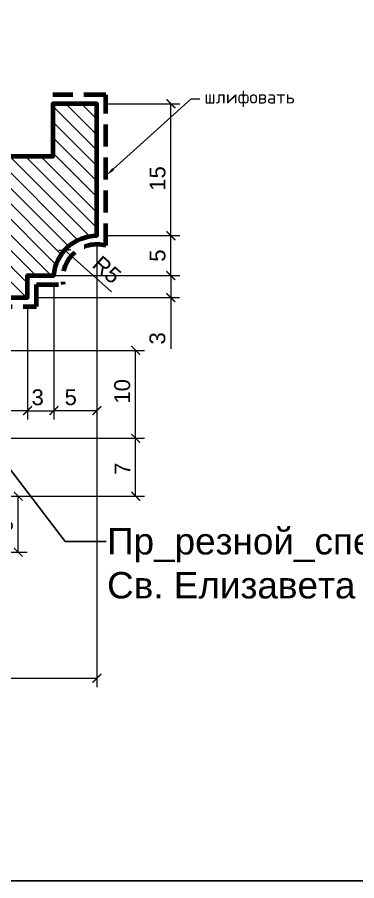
# Model space of a CAD drawing. Header units: millimetres. Extents: x -227 to 343, y -8921 to -8541.
# Drawn here: x 106.7 to 145.3, y -8921.5 to -8823.3 of the extents above; entities that cross this region are included whole.
import ezdxf
from ezdxf import colors
from ezdxf.entities.mleader import LeaderData, LeaderLine
from ezdxf.math import Vec2, Vec3

# ---------------------------------------------------------------- set-up
doc = ezdxf.new("R2010")
doc.units = ezdxf.units.MM
doc.linetypes.add('HIDDEN', pattern=[0.375, 0.25, -0.125])
doc.layers.add('Outside panel', color=7, linetype='Continuous', lineweight=18, true_color=0x7f5e57)
for name, color, linetype, lineweight in [('линия 15', 7, 'Continuous', 15), ('линия 50', 1, 'Continuous', 100), ('служебный слой РАЗМЕРЫ', 7, 'Continuous', 9)]:
    doc.layers.add(name, color=color, linetype=linetype, lineweight=lineweight)
doc.layers.add('размеры в модели', color=7, linetype='Continuous')
doc.styles.get("Standard").update_dxf_attribs({"font": 'arial.ttf'})
doc.styles.add('ЕСКД профили текст', font='isocpeur.ttf')
doc.dimstyles.new('M_1', dxfattribs={"dimtxt": 1.8, "dimasz": 1, "dimexe": 1, "dimexo": 1, "dimgap": 0.6, "dimtad": 1, "dimdec": 0, "dimdsep": 46, "dimtxsty": 'Standard', "dimblk": 'ARCHTICK', "dimcen": -5, "dimclrd": 7, "dimclre": 7, "dimclrt": 7, "dimadec": 0, "dimazin": 0, "dimtfac": 1, "dimtdec": 0, "dimtmove": 0, "dimatfit": 3, "dimfxl": 1, "dimtolj": 1, "dimtzin": 0, "dimlwd": 5, "dimlwe": 5, "dimarcsym": 0})

# ---------------------------------------------------------------- blocks, each defined once
blk = doc.blocks.new('_ArchTick')
at = {"color": 0, "linetype": 'ByBlock', "const_width": 0.15}
blk.add_lwpolyline([(-0.5, -0.5), (0.5, 0.5)], dxfattribs=at)
blk = doc.blocks.new('*D9')
at = {"layer": 'Defpoints', "color": 0, "ltscale": 1000, "transparency": 16777216}
for p in [(46.172, -8877.749), (106.794, -8877.749), (39.808, -8884.119)]:
    blk.add_point(p, dxfattribs=at)
at = {"layer": 'линия 15', "color": 7, "lineweight": 5, "ltscale": 1000, "transparency": 16777216}
for p, q in [((47.172, -8877.749), (107.794, -8877.749)), ((106.794, -8884.119), (106.794, -8877.749)), ((40.808, -8884.119), (107.794, -8884.119))]:
    blk.add_line(p, q, dxfattribs=at)
for p, rotation in [((106.794, -8877.749), 90), ((106.794, -8884.119), 270)]:
    blk.add_blockref('_ArchTick', p, dxfattribs=dict(at, rotation=rotation))
at = {"layer": 'линия 15', "color": 7, "ltscale": 1000, "transparency": 16777216, "insert": (105.275, -8881.15), "char_height": 1.8, "attachment_point": 5, "rotation": 90}
blk.add_mtext('\\A1;6', dxfattribs=at)
blk = doc.blocks.new('*D8')
at = {"layer": 'Defpoints', "color": 0, "ltscale": 1000, "transparency": 16777216}
for p in [(85.85, -8871.162), (120.135, -8871.162), (46.172, -8877.749)]:
    blk.add_point(p, dxfattribs=at)
at = {"layer": 'линия 15', "color": 7, "lineweight": 5, "ltscale": 1000, "transparency": 16777216}
for p, q in [((86.85, -8871.162), (121.135, -8871.162)), ((120.135, -8877.749), (120.135, -8871.162)), ((47.172, -8877.749), (121.135, -8877.749))]:
    blk.add_line(p, q, dxfattribs=at)
for p, rotation in [((120.135, -8871.162), 90), ((120.135, -8877.749), 270)]:
    blk.add_blockref('_ArchTick', p, dxfattribs=dict(at, rotation=rotation))
at = {"layer": 'линия 15', "color": 7, "ltscale": 1000, "transparency": 16777216, "insert": (118.635, -8874.624), "char_height": 1.8, "attachment_point": 5, "rotation": 90}
blk.add_mtext('\\A1;7', dxfattribs=at)
blk = doc.blocks.new('*D7')
at = {"layer": 'Defpoints', "color": 0, "ltscale": 1000, "transparency": 16777216}
for p in [(85.85, -8861.162), (120.135, -8861.162), (85.85, -8871.162)]:
    blk.add_point(p, dxfattribs=at)
at = {"layer": 'линия 15', "color": 7, "lineweight": 5, "ltscale": 1000, "transparency": 16777216}
for p, q in [((86.85, -8861.162), (121.135, -8861.162)), ((120.135, -8871.162), (120.135, -8861.162)), ((86.85, -8871.162), (121.135, -8871.162))]:
    blk.add_line(p, q, dxfattribs=at)
for p, rotation in [((120.135, -8861.162), 90), ((120.135, -8871.162), 270)]:
    blk.add_blockref('_ArchTick', p, dxfattribs=dict(at, rotation=rotation))
at = {"layer": 'линия 15', "color": 7, "ltscale": 1000, "transparency": 16777216, "insert": (118.616, -8865.826), "char_height": 1.8, "attachment_point": 5, "rotation": 90}
blk.add_mtext('\\A1;10', dxfattribs=at)
blk = doc.blocks.new('*D5')
at = {"layer": 'Defpoints', "color": 0, "ltscale": 1000, "transparency": 16777216}
for p in [(115.735, -8848.119), (-4.265, -8875.119), (115.735, -8898.439)]:
    blk.add_point(p, dxfattribs=at)
at = {"layer": 'линия 15', "color": 7, "lineweight": 5, "ltscale": 1000, "transparency": 16777216}
for p, q in [((115.735, -8849.119), (115.735, -8899.439)), ((-4.265, -8876.119), (-4.265, -8899.439)), ((-4.265, -8898.439), (115.735, -8898.439))]:
    blk.add_line(p, q, dxfattribs=at)
at = {"layer": 'линия 15', "color": 7, "lineweight": 5, "ltscale": 1000, "transparency": 16777216, "rotation": 180}
blk.add_blockref('_ArchTick', (-4.265, -8898.439), dxfattribs=at)
at = {"layer": 'линия 15', "color": 7, "lineweight": 5, "ltscale": 1000, "transparency": 16777216}
blk.add_blockref('_ArchTick', (115.735, -8898.439), dxfattribs=at)
at = {"layer": 'линия 15', "color": 7, "ltscale": 1000, "transparency": 16777216, "insert": (57.808, -8896.92), "char_height": 1.8, "attachment_point": 5}
blk.add_mtext('\\A1;120', dxfattribs=at)
blk = doc.blocks.new('*D49')
at = {"layer": 'Defpoints', "color": 0, "ltscale": 1000, "transparency": 16777216}
for p in [(112.073, -8849.765), (115.735, -8853.016)]:
    blk.add_point(p, dxfattribs=at)
at = {"layer": 'размеры в модели', "color": 7, "lineweight": 5, "ltscale": 1000, "transparency": 16777216}
blk.add_line((117.401, -8854.496), (112.073, -8849.765), dxfattribs=at)
at = {"layer": 'размеры в модели', "color": 7, "lineweight": 5, "ltscale": 1000, "transparency": 16777216, "rotation": 138.4002531103914}
blk.add_blockref('_ArchTick', (112.073, -8849.765), dxfattribs=at)
at = {"layer": 'размеры в модели', "color": 7, "ltscale": 1000, "transparency": 16777216, "insert": (116.868, -8851.996), "char_height": 1.8, "attachment_point": 5, "rotation": 318.40025}
blk.add_mtext('\\A1;R5', dxfattribs=at)
blk = doc.blocks.new('*D39')
at = {"layer": 'Defpoints', "color": 0, "ltscale": 1000, "transparency": 16777216}
for p in [(107.85, -8852.662), (124.133, -8852.662), (107.85, -8855.162)]:
    blk.add_point(p, dxfattribs=at)
at = {"layer": 'размеры в модели', "color": 7, "lineweight": 5, "ltscale": 1000, "transparency": 16777216}
for p, q in [((108.85, -8852.662), (125.133, -8852.662)), ((124.133, -8852.662), (124.133, -8855.162)), ((108.85, -8855.162), (125.133, -8855.162)), ((124.133, -8855.162), (124.133, -8860.989))]:
    blk.add_line(p, q, dxfattribs=at)
for p, rotation in [((124.133, -8852.662), 90), ((124.133, -8855.162), 270)]:
    blk.add_blockref('_ArchTick', p, dxfattribs=dict(at, rotation=rotation))
at = {"layer": 'размеры в модели', "color": 7, "ltscale": 1000, "transparency": 16777216, "insert": (122.614, -8859.8), "char_height": 1.8, "attachment_point": 5, "rotation": 90}
blk.add_mtext('\\A1;3', dxfattribs=at)
blk = doc.blocks.new('*D38')
at = {"layer": 'Defpoints', "color": 0, "ltscale": 1000, "transparency": 16777216}
for p in [(115.735, -8848.119), (124.142, -8848.119), (110.85, -8852.662)]:
    blk.add_point(p, dxfattribs=at)
at = {"layer": 'размеры в модели', "color": 7, "lineweight": 5, "ltscale": 1000, "transparency": 16777216}
for p, q in [((116.735, -8848.119), (125.142, -8848.119)), ((124.142, -8852.662), (124.142, -8848.119)), ((111.85, -8852.662), (125.142, -8852.662))]:
    blk.add_line(p, q, dxfattribs=at)
for p, rotation in [((124.142, -8848.119), 90), ((124.142, -8852.662), 270)]:
    blk.add_blockref('_ArchTick', p, dxfattribs=dict(at, rotation=rotation))
at = {"layer": 'размеры в модели', "color": 7, "ltscale": 1000, "transparency": 16777216, "insert": (122.627, -8850.39), "char_height": 1.8, "attachment_point": 5, "rotation": 90}
blk.add_mtext('\\A1;5', dxfattribs=at)
blk = doc.blocks.new('*D37')
at = {"layer": 'Defpoints', "color": 0, "ltscale": 1000, "transparency": 16777216}
for p in [(115.735, -8833.119), (124.142, -8833.119), (115.735, -8848.119)]:
    blk.add_point(p, dxfattribs=at)
at = {"layer": 'размеры в модели', "color": 7, "lineweight": 5, "ltscale": 1000, "transparency": 16777216}
for p, q in [((116.735, -8833.119), (125.142, -8833.119)), ((124.142, -8848.119), (124.142, -8833.119)), ((116.735, -8848.119), (125.142, -8848.119))]:
    blk.add_line(p, q, dxfattribs=at)
for p, rotation in [((124.142, -8833.119), 90), ((124.142, -8848.119), 270)]:
    blk.add_blockref('_ArchTick', p, dxfattribs=dict(at, rotation=rotation))
at = {"layer": 'размеры в модели', "color": 7, "ltscale": 1000, "transparency": 16777216, "insert": (122.623, -8841.62), "char_height": 1.8, "attachment_point": 5, "rotation": 90}
blk.add_mtext('\\A1;15', dxfattribs=at)
blk = doc.blocks.new('*D36')
at = {"layer": 'Defpoints', "color": 0, "ltscale": 1000, "transparency": 16777216}
for p in [(115.735, -8848.119), (110.85, -8852.662), (115.735, -8868.014)]:
    blk.add_point(p, dxfattribs=at)
at = {"layer": 'размеры в модели', "color": 7, "lineweight": 5, "ltscale": 1000, "transparency": 16777216}
for p, q in [((115.735, -8849.119), (115.735, -8869.014)), ((110.85, -8853.662), (110.85, -8869.014)), ((110.85, -8868.014), (115.735, -8868.014))]:
    blk.add_line(p, q, dxfattribs=at)
at = {"layer": 'размеры в модели', "color": 7, "lineweight": 5, "ltscale": 1000, "transparency": 16777216, "rotation": 180}
blk.add_blockref('_ArchTick', (110.85, -8868.014), dxfattribs=at)
at = {"layer": 'размеры в модели', "color": 7, "lineweight": 5, "ltscale": 1000, "transparency": 16777216}
blk.add_blockref('_ArchTick', (115.735, -8868.014), dxfattribs=at)
at = {"layer": 'размеры в модели', "color": 7, "ltscale": 1000, "transparency": 16777216, "insert": (112.755, -8866.499), "char_height": 1.8, "attachment_point": 5}
blk.add_mtext('\\A1;5', dxfattribs=at)
blk = doc.blocks.new('*D35')
at = {"layer": 'Defpoints', "color": 0, "ltscale": 1000, "transparency": 16777216}
for p in [(110.85, -8852.662), (107.85, -8855.162), (110.85, -8868.027)]:
    blk.add_point(p, dxfattribs=at)
at = {"layer": 'размеры в модели', "color": 7, "lineweight": 5, "ltscale": 1000, "transparency": 16777216}
for p, q in [((110.85, -8853.662), (110.85, -8869.027)), ((107.85, -8856.162), (107.85, -8869.027)), ((107.85, -8868.027), (110.85, -8868.027))]:
    blk.add_line(p, q, dxfattribs=at)
at = {"layer": 'размеры в модели', "color": 7, "lineweight": 5, "ltscale": 1000, "transparency": 16777216, "rotation": 180}
blk.add_blockref('_ArchTick', (107.85, -8868.027), dxfattribs=at)
at = {"layer": 'размеры в модели', "color": 7, "lineweight": 5, "ltscale": 1000, "transparency": 16777216}
blk.add_blockref('_ArchTick', (110.85, -8868.027), dxfattribs=at)
at = {"layer": 'размеры в модели', "color": 7, "ltscale": 1000, "transparency": 16777216, "insert": (109.006, -8866.508), "char_height": 1.8, "attachment_point": 5}
blk.add_mtext('\\A1;3', dxfattribs=at)
blk = doc.blocks.new('*D34')
at = {"layer": 'Defpoints', "color": 0, "ltscale": 1000, "transparency": 16777216}
for p in [(107.85, -8855.162), (98.85, -8860.162), (107.85, -8868.005)]:
    blk.add_point(p, dxfattribs=at)
at = {"layer": 'размеры в модели', "color": 7, "lineweight": 5, "ltscale": 1000, "transparency": 16777216}
for p, q in [((107.85, -8856.162), (107.85, -8869.005)), ((98.85, -8861.162), (98.85, -8869.005)), ((98.85, -8868.005), (107.85, -8868.005))]:
    blk.add_line(p, q, dxfattribs=at)
at = {"layer": 'размеры в модели', "color": 7, "lineweight": 5, "ltscale": 1000, "transparency": 16777216, "rotation": 180}
blk.add_blockref('_ArchTick', (98.85, -8868.005), dxfattribs=at)
at = {"layer": 'размеры в модели', "color": 7, "lineweight": 5, "ltscale": 1000, "transparency": 16777216}
blk.add_blockref('_ArchTick', (107.85, -8868.005), dxfattribs=at)
at = {"layer": 'размеры в модели', "color": 7, "ltscale": 1000, "transparency": 16777216, "insert": (103.689, -8866.486), "char_height": 1.8, "attachment_point": 5}
blk.add_mtext('\\A1;9', dxfattribs=at)

msp = doc.modelspace()

# ---------------------------------------------------------------- hatches: boundary and pattern name
at = {"layer": 'Outside panel', "ltscale": 1000}
h = msp.add_hatch(dxfattribs=at)
h.set_pattern_fill('ANSI31', color=256, scale=10, angle=90)
h.set_pattern_definition([(135, (-304103.0977, 89152.7305), (-0.8838834765, -0.8838834765), [])])
edge = h.paths.add_edge_path()
edge.add_line((45.85, -8861.162), (45.85, -8854.162))
edge.add_line((45.85, -8854.162), (80.85, -8854.162))
edge.add_line((80.85, -8854.162), (80.85, -8861.162))
edge.add_line((80.85, -8861.162), (85.85, -8861.162))
edge.add_line((85.85, -8861.162), (85.85, -8858.162))
edge.add_line((85.85, -8858.162), (98.85, -8858.162))
edge.add_line((98.85, -8858.162), (98.85, -8855.162))
edge.add_line((98.85, -8855.162), (107.85, -8855.162))
edge.add_line((107.85, -8855.162), (107.85, -8852.662))
edge.add_line((107.85, -8852.662), (110.85, -8852.662))
edge.add_arc((115.735, -8853.016), 4.898, 90, 175.84683, ccw=False)
edge.add_line((115.735, -8848.119), (115.735, -8833.119))
edge.add_line((115.735, -8833.119), (110.735, -8833.119))
edge.add_line((110.735, -8833.119), (110.735, -8839.119))
edge.add_line((110.735, -8839.119), (85.735, -8839.119))
edge.add_line((85.735, -8839.119), (85.735, -8844.119))
edge.add_line((85.735, -8844.119), (15.735, -8844.119))
edge.add_line((15.735, -8844.119), (15.735, -8839.119))
edge.add_line((15.735, -8839.119), (0.735, -8839.119))
edge.add_line((0.735, -8839.119), (0.735, -8844.119))
edge.add_line((0.735, -8844.119), (-4.265, -8844.119))
edge.add_line((-4.265, -8844.119), (-4.265, -8875.119))
edge.add_arc((-4.265, -8879.119), 4, 0.5697, 90, ccw=False)
edge.add_line((-0.265, -8879.079), (16.735, -8879.079))
edge.add_line((16.735, -8879.079), (16.735, -8876.079))
edge.add_line((16.735, -8876.079), (19.72, -8876.079))
edge.add_arc((24.72, -8876.088), 5, 89.99997, 179.89738, ccw=False)
edge.add_arc((24.72, -8866.088), 5, 270, 360)
edge.add_line((29.72, -8866.088), (32.72, -8866.088))
edge.add_arc((36.68, -8865.522), 4, 188.13765, 417.13459)
edge.add_line((38.85, -8862.162), (38.85, -8861.162))
edge.add_line((38.85, -8861.162), (45.85, -8861.162))

# ---------------------------------------------------------------- linework, layer by layer
at = {"color": 6, "ltscale": 1000}
msp.add_lwpolyline([(-227.189, -8921.466), (342.811, -8921.466), (342.811, -8541.466), (-227.189, -8541.466)], close=True, dxfattribs=at)
at = {"layer": 'линия 50', "color": 1, "linetype": 'HIDDEN', "ltscale": 10, "true_color": 0xff0909}
msp.add_lwpolyline([(99.85, -8859.162), (99.85, -8856.162), (108.85, -8856.162), (108.85, -8853.662), (111.891, -8853.662, -0.545185), (116.735, -8849.249), (116.735, -8832.119), (110.735, -8832.119)], format="xyb", dxfattribs=at)
at = {"layer": 'линия 50', "color": 7}
msp.add_lwpolyline([(32.72, -8866.088, 1.554629), (38.85, -8862.162), (38.85, -8861.162), (45.85, -8861.162), (45.85, -8854.162), (80.85, -8854.162), (80.85, -8861.162), (85.85, -8861.162), (85.85, -8858.162), (98.85, -8858.162), (98.85, -8855.162), (107.85, -8855.162), (107.85, -8852.662), (110.85, -8852.662, -0.393139), (115.735, -8848.119), (115.735, -8833.119), (110.735, -8833.119), (110.735, -8839.119), (85.735, -8839.119), (85.735, -8844.119), (15.735, -8844.119)], format="xyb", dxfattribs=at)

# ---------------------------------------------------------------- dimensions: what is measured, and where the dimension line sits
at = {"layer": 'линия 15', "color": 7, "ltscale": 1000}
dim = msp.add_linear_dim(base=(115.735, -8898.439), p1=(-4.265, -8875.119), p2=(115.735, -8848.119), dimstyle='M_1', dxfattribs=at)
dim.commit()
dim.dimension.update_dxf_attribs({"geometry": '*D5', "text_midpoint": (57.808, -8898.439), "dimtype": 128})
for base, p1, p2, picture, middle in [((120.135, -8861.162), (85.85, -8871.162), (85.85, -8861.162), '*D7', (120.135, -8865.826)), ((120.135, -8871.162), (46.172, -8877.749), (85.85, -8871.162), '*D8', (120.135, -8874.624)), ((106.794, -8877.749), (39.808, -8884.119), (46.172, -8877.749), '*D9', (106.794, -8881.15))]:
    dim = msp.add_linear_dim(base=base, p1=p1, p2=p2, angle=90, dimstyle='M_1', dxfattribs=at)
    dim.commit()
    dim.dimension.update_dxf_attribs({"geometry": picture, "text_midpoint": middle, "dimtype": 128})
at = {"layer": 'размеры в модели', "color": 5, "ltscale": 1000}
for base, p1, p2, picture, middle in [((124.142, -8833.119), (115.735, -8848.119), (115.735, -8833.119), '*D37', (124.142, -8841.62)), ((124.142, -8848.119), (110.85, -8852.662), (115.735, -8848.119), '*D38', (124.142, -8850.39)), ((124.133324267, -8852.661765165), (107.850344152, -8855.161765165), (107.850344152, -8852.661765165), '*D39', (124.133324267, -8859.799650371))]:
    dim = msp.add_linear_dim(base=base, p1=p1, p2=p2, angle=90, dimstyle='M_1', dxfattribs=at)
    dim.commit()
    dim.dimension.update_dxf_attribs({"geometry": picture, "text_midpoint": middle, "dimtype": 128})
for base, p1, p2, picture, middle in [((115.735, -8868.014), (110.85, -8852.662), (115.735, -8848.119), '*D36', (112.755, -8868.014)), ((110.85, -8868.027), (107.85, -8855.162), (110.85, -8852.662), '*D35', (109.006, -8868.027)), ((107.85, -8868.005), (98.85, -8860.162), (107.85, -8855.162), '*D34', (103.689, -8868.005))]:
    dim = msp.add_linear_dim(base=base, p1=p1, p2=p2, dimstyle='M_1', dxfattribs=at)
    dim.commit()
    dim.dimension.update_dxf_attribs({"geometry": picture, "text_midpoint": middle, "dimtype": 128})
dim = msp.add_radius_dim(center=(115.735, -8853.016), mpoint=(112.073, -8849.765), dimstyle='M_1', dxfattribs=at)
dim.commit()
dim.dimension.update_dxf_attribs({"geometry": '*D49', "text_midpoint": (115.862, -8853.129), "dimtype": 132})

# ---------------------------------------------------------------- leaders
at = {"color": 7, "ltscale": 1000}
ml = msp.add_multileader_mtext('Standard', dxfattribs=at)
ml.set_content('\\A1;Пр_резной_спец _№2246/89/4\\PСв. Елизавета ', color=7)
ml.set_leader_properties()
ml.build(insert=Vec2(0, 0))
ml.multileader.update_dxf_attribs({"text_right_attachment_type": 6, "dogleg_length": 0.36, "arrow_head_size": 3})
ctx = ml.context
ctx.base_point, ctx.char_height, ctx.arrow_head_size, ctx.landing_gap_size, ctx.plane_origin = Vec3(116.799, -8882.899), 3, 3, 0.09, Vec3(40.918, -8908.147)
ctx.right_attachment = 6
notes = []
notes.append((ctx, [(1, (1, 1, 0), (112.123, -8882.899), (1, 0), 4.676, [(0, [(94.842, -8860.287)], 0, [])])]))
ctx.mtext.insert, ctx.mtext.flow_direction = Vec3(116.889, -8881.366), 5
at = {"layer": 'служебный слой РАЗМЕРЫ'}
ml = msp.add_multileader_mtext('Standard', dxfattribs=at)
ml.set_content('\\A1;шлифовать', color=256, style='ЕСКД профили текст')
ml.set_leader_properties(color=256, linetype='ByLayer', lineweight=-1)
ml.build(insert=Vec2(0, 0))
ml.multileader.update_dxf_attribs({"dogleg_length": 1, "arrow_head_size": 1})
ctx = ml.context
ctx.base_point, ctx.char_height, ctx.arrow_head_size, ctx.landing_gap_size, ctx.plane_origin = Vec3(127.436, -8832.572), 1.5, 1, 0.5, Vec3(140.911, -8806.403)
notes.append((ctx, [(1, (1, 1, 0), (126.436, -8832.572), (1, 0), 1, [(0, [(116.836, -8841.235)], 0, [])])]))
ctx.mtext.insert, ctx.mtext.flow_direction = Vec3(127.936, -8831.597), 5
for ctx, leaders in notes:
    for number, flags, end, landing, length, lines in leaders:
        leader = LeaderData()
        leader.index, (leader.has_last_leader_line, leader.has_dogleg_vector, leader.attachment_direction) = number, flags
        leader.last_leader_point, leader.dogleg_vector, leader.dogleg_length = Vec3(end), Vec3(landing), length
        for number, points, colour, breaks in lines:
            line = LeaderLine()
            line.index, line.vertices, line.color, line.breaks = number, Vec3.list(points), colors.encode_raw_color(colour), breaks
            leader.lines.append(line)
        ctx.leaders.append(leader)

doc.saveas('drawing.dxf')
